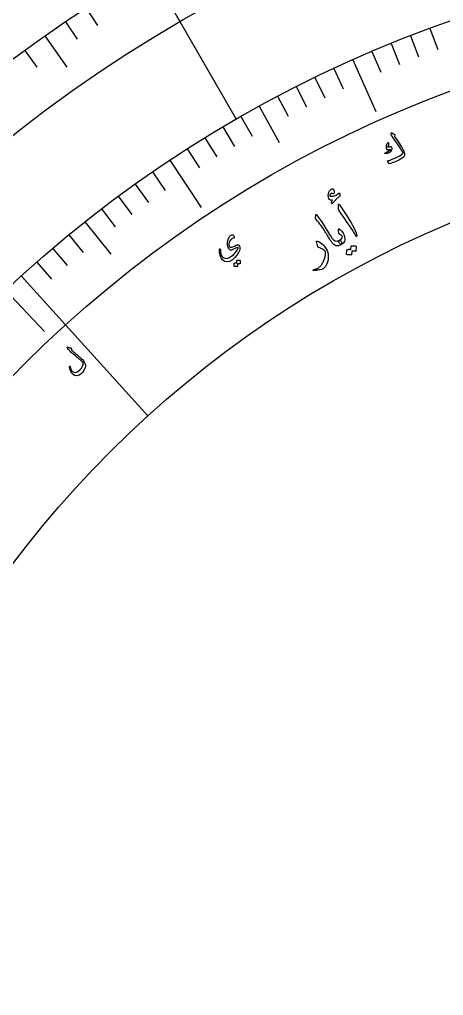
# Model space of a CAD drawing. Header units: millimetres. Extents: x -92 to 92, y -92 to 120.
# Drawn here: x -49.5 to -24.6, y 12.1 to 69.5 of the extents above; entities that cross this region are included whole.
import ezdxf

# ---------------------------------------------------------------- set-up
doc = ezdxf.new("R2010")
doc.units = ezdxf.units.MM
for name, color, linetype in [('ENGRAVE', 7, 'Continuous'), ('ENGRAVE_FINE', 8, 'Continuous'), ('TEXT', 5, 'Continuous')]:
    doc.layers.add(name, color=color, linetype=linetype)

msp = doc.modelspace()

# ---------------------------------------------------------------- linework, layer by layer
at = {"layer": 'ENGRAVE'}
for points in [[(-41.8562, 72.4972), (-36.7687, 63.6853)], [(-48.0155, 68.5733), (-46.7316, 66.7396)], [(-29.9242, 67.1737), (-28.5691, 64.1319)], [(-35.4212, 64.4445), (-34.245, 62.3045)], [(-40.6785, 61.262), (-38.8364, 58.4878)], [(-45.659, 57.6456), (-44.1428, 55.7314)], [(-49.4204, 54.4554), (-41.9607, 46.2357)], [(-50.3275, 53.6182), (-48.0485, 51.1902)]]:
    msp.add_lwpolyline(points, dxfattribs=at)
for radius in [90.65, 90.65, 88.2219, 83.7125, 83.7125, 80.1513, 73.5375, 73.5375, 69.6525, 62.4375, 62.4375]:
    msp.add_circle((0, 0), radius, dxfattribs=at)
at = {"layer": 'ENGRAVE_FINE'}
for points in [[(-45.5931, 70.2072), (-44.9281, 69.1832)], [(-46.8114, 69.4008), (-46.1287, 68.3886)], [(-25.3792, 69.0193), (-24.9195, 67.7691)], [(-26.5265, 68.5865), (-26.046, 67.3442)], [(-27.6666, 68.1346), (-27.1655, 66.9005)], [(-49.205, 67.7248), (-48.4873, 66.737)], [(-28.7993, 67.6636), (-28.2776, 66.438)], [(-31.041, 66.665), (-30.4787, 65.4575)], [(-32.1494, 66.1376), (-31.567, 64.9396)], [(-33.2491, 65.5916), (-32.6468, 64.4036)], [(-34.3398, 65.0272), (-33.7178, 63.8494)], [(-36.4931, 63.8437), (-35.8321, 62.6873)], [(-37.555, 63.2249), (-36.8748, 62.0797)], [(-38.6067, 62.5882), (-37.9074, 61.4545)], [(-39.648, 61.9338), (-38.9298, 60.812)], [(-41.6979, 60.5727), (-40.9426, 59.4755)], [(-42.7059, 59.8663), (-41.9324, 58.7819)], [(-43.7023, 59.1428), (-42.9107, 58.0716)], [(-44.6868, 58.4026), (-43.8773, 57.3447)], [(-46.6188, 56.8723), (-45.7744, 55.8421)], [(-47.5658, 56.0826), (-46.7042, 55.0668)], [(-48.4998, 55.2769), (-47.6213, 54.2757)]]:
    msp.add_lwpolyline(points, dxfattribs=at)
at = {"layer": 'TEXT'}
for points in [[(-27.6284, 62.8749), (-27.6084, 62.8592), (-27.5885, 62.8448), (-27.5685, 62.8317), (-27.5485, 62.8199), (-27.5284, 62.8094), (-27.508, 62.8003), (-27.4874, 62.7925), (-27.4665, 62.7862), (-27.4575, 62.7815), (-27.4518, 62.7738), (-27.4496, 62.7633), (-27.4506, 62.7499), (-27.4605, 62.6772), (-27.4611, 62.6694), (-27.4613, 62.6631), (-27.4608, 62.6582), (-27.4598, 62.6546), (-27.36, 62.5134), (-27.271, 62.3853), (-27.1927, 62.2703), (-27.1252, 62.1684), (-27.0684, 62.0797), (-27.0227, 62.0043), (-26.9879, 61.9422), (-26.9641, 61.8934), (-26.9232, 61.7995), (-26.9119, 61.7691), (-26.902, 61.7379), (-26.8935, 61.7059), (-26.8864, 61.6732), (-26.8807, 61.6397), (-26.8767, 61.6054), (-26.8742, 61.5702), (-26.8734, 61.5342), (-26.911, 61.4637), (-27.0238, 61.3776), (-27.2116, 61.2752), (-27.4742, 61.1561), (-27.5576, 61.122), (-27.6357, 61.0924), (-27.7085, 61.0675), (-27.776, 61.0471), (-27.7829, 61.047), (-27.7887, 61.0488), (-27.7934, 61.0525), (-27.797, 61.0582), (-27.812, 61.0866), (-27.8254, 61.1124), (-27.8373, 61.1359), (-27.8476, 61.1568), (-27.8565, 61.1756), (-27.8641, 61.1924), (-27.8703, 61.2072), (-27.8752, 61.22), (-27.8776, 61.2274), (-27.8769, 61.2324), (-27.8731, 61.2351), (-27.8663, 61.2355), (-27.8158, 61.2423), (-27.7542, 61.2583), (-27.6814, 61.2837), (-27.5973, 61.3183), (-27.3496, 61.4293), (-27.1608, 61.5272), (-27.0308, 61.6125), (-26.96, 61.6855), (-26.9856, 61.7437), (-27.0437, 61.8444), (-27.1344, 61.9875), (-27.2579, 62.173), (-27.3835, 62.3578), (-27.4792, 62.4973), (-27.545, 62.5914), (-27.5808, 62.6402), (-27.5911, 62.6534), (-27.6008, 62.6657), (-27.6097, 62.6772), (-27.618, 62.6878), (-27.6256, 62.6974), (-27.6324, 62.706), (-27.6384, 62.7134), (-27.6437, 62.7198), (-27.6541, 62.7342), (-27.6613, 62.7492), (-27.6652, 62.7647), (-27.6659, 62.7808), (-27.661, 62.8697), (-27.6601, 62.8759), (-27.6582, 62.8806), (-27.6554, 62.8837), (-27.6515, 62.8853), (-27.6458, 62.8848), (-27.64, 62.8829), (-27.6342, 62.8796), (-27.6284, 62.8749)], [(-27.8421, 62.305), (-27.8382, 62.3062), (-27.8344, 62.3061), (-27.8307, 62.3049), (-27.8271, 62.3026), (-27.825, 62.2999), (-27.8233, 62.2968), (-27.822, 62.2932), (-27.8211, 62.2892), (-27.8164, 62.1701), (-27.8168, 62.1576), (-27.8184, 62.1474), (-27.8214, 62.1395), (-27.8256, 62.1339), (-27.8468, 62.1163), (-27.8633, 62.0981), (-27.8753, 62.0794), (-27.8827, 62.0602), (-27.8822, 62.0521), (-27.8753, 62.0464), (-27.8619, 62.0429), (-27.8421, 62.0418), (-27.8297, 62.0429), (-27.817, 62.0445), (-27.8041, 62.0464), (-27.791, 62.0487), (-27.7774, 62.0515), (-27.7634, 62.0548), (-27.7489, 62.0586), (-27.7338, 62.0628), (-27.6761, 62.0645), (-27.642, 62.0301), (-27.6316, 61.9596), (-27.6448, 61.8533), (-27.6545, 61.819), (-27.6661, 61.7905), (-27.6797, 61.7677), (-27.6953, 61.7505), (-27.7146, 61.7366), (-27.7432, 61.7216), (-27.7811, 61.7056), (-27.8283, 61.6884), (-27.8526, 61.6802), (-27.876, 61.6732), (-27.8986, 61.6674), (-27.9203, 61.6629), (-27.9409, 61.6593), (-27.9604, 61.6562), (-27.9786, 61.6536), (-27.9957, 61.6516), (-28.0072, 61.6526), (-28.0164, 61.6554), (-28.0234, 61.6602), (-28.028, 61.6668), (-28.0302, 61.6748), (-28.029, 61.6818), (-28.0245, 61.6877), (-28.0166, 61.6926), (-27.9908, 61.7065), (-27.9613, 61.7217), (-27.9281, 61.7383), (-27.8911, 61.7563), (-27.8222, 61.7898), (-27.7695, 61.8185), (-27.7331, 61.8425), (-27.7129, 61.8617), (-27.7108, 61.8653), (-27.7105, 61.8691), (-27.7119, 61.8729), (-27.7151, 61.8767), (-27.718, 61.8787), (-27.7222, 61.8798), (-27.7278, 61.8801), (-27.7347, 61.8794), (-27.7962, 61.8678), (-27.8225, 61.864), (-27.8462, 61.8636), (-27.8675, 61.8667), (-27.8862, 61.8731), (-27.9039, 61.8826), (-27.9172, 61.8946), (-27.9263, 61.9092), (-27.9309, 61.9263), (-27.9444, 62.0497), (-27.9341, 62.1539), (-27.8999, 62.2391), (-27.8421, 62.305)], [(-30.7108, 59.1178), (-30.7446, 59.0916), (-30.7758, 59.0672), (-30.8046, 59.0444), (-30.8308, 59.0234), (-30.8543, 59.0041), (-30.8747, 58.9864), (-30.8921, 58.9702), (-30.9064, 58.9556), (-30.9206, 58.9401), (-30.9375, 58.9212), (-30.9571, 58.8988), (-30.9795, 58.873), (-31.0046, 58.8435), (-31.0321, 58.8103), (-31.0622, 58.7733), (-31.0948, 58.7324), (-31.1091, 58.7177), (-31.1239, 58.7099), (-31.1391, 58.709), (-31.1547, 58.7148), (-31.175, 58.7389), (-31.1753, 58.7793), (-31.1554, 58.8361), (-31.1154, 58.9094), (-31.1762, 58.9104), (-31.2268, 58.9196), (-31.267, 58.9368), (-31.2969, 58.9621), (-31.3317, 59.0215), (-31.3513, 59.0956), (-31.3556, 59.1844), (-31.3447, 59.2878), (-31.3196, 59.3886), (-31.2813, 59.4692), (-31.23, 59.5295), (-31.1657, 59.5696), (-31.1237, 59.5801), (-31.0884, 59.5746), (-31.0601, 59.5532), (-31.0385, 59.5159), (-31.0234, 59.4712), (-31.0145, 59.4277), (-31.0117, 59.3854), (-31.0149, 59.3444), (-31.023, 59.3125), (-31.036, 59.2936), (-31.0539, 59.2876), (-31.0767, 59.2944), (-31.1055, 59.3074), (-31.134, 59.313), (-31.1624, 59.3111), (-31.1905, 59.3018), (-31.2177, 59.2876), (-31.2386, 59.2694), (-31.2534, 59.2475), (-31.262, 59.2217), (-31.2642, 59.1949), (-31.258, 59.1742), (-31.2437, 59.1596), (-31.2211, 59.1511), (-31.1481, 59.1412), (-31.069, 59.1472), (-30.9836, 59.1692), (-30.8921, 59.2071), (-30.8846, 59.2113), (-30.8765, 59.2165), (-30.8677, 59.2227), (-30.8584, 59.2299), (-30.8483, 59.238), (-30.8374, 59.2466), (-30.8257, 59.2559), (-30.8132, 59.2658), (-30.7995, 59.2763), (-30.7872, 59.286), (-30.7762, 59.2946), (-30.7665, 59.3024), (-30.758, 59.3092), (-30.7502, 59.3149), (-30.7432, 59.3195), (-30.7371, 59.323), (-30.7246, 59.3279), (-30.713, 59.3293), (-30.7023, 59.3271), (-30.6925, 59.3214), (-30.6849, 59.3149), (-30.6792, 59.308), (-30.6755, 59.3004), (-30.6738, 59.2922), (-30.6755, 59.2274), (-30.6822, 59.1767), (-30.694, 59.1402), (-30.7108, 59.1178)], [(-30.7643, 58.5879), (-30.7641, 58.6535), (-30.7517, 58.683), (-30.7272, 58.6764), (-30.6905, 58.6337), (-30.27, 57.9874), (-30.0138, 57.5896), (-29.8313, 57.2603), (-29.7221, 56.9997), (-29.6858, 56.8079), (-29.6879, 56.7896), (-29.6921, 56.7781), (-29.6986, 56.7734), (-29.7074, 56.7754), (-29.7165, 56.781), (-29.7254, 56.7898), (-29.7343, 56.8018), (-29.7431, 56.8168), (-29.806, 56.9371), (-29.8783, 57.0617), (-29.96, 57.1907), (-30.051, 57.324), (-30.0741, 57.3592), (-30.1377, 57.4537), (-30.2417, 57.6074), (-30.3863, 57.8203), (-30.7123, 58.2896), (-30.7277, 58.3155), (-30.7393, 58.3409), (-30.7469, 58.3656), (-30.7506, 58.3898)], [(-32.0906, 58.0512), (-32.0897, 58.0624), (-32.0876, 58.0707), (-32.0844, 58.0761), (-32.08, 58.0785), (-32.0713, 58.0786), (-32.0594, 58.0711), (-32.0441, 58.056), (-32.0257, 58.0333), (-31.8895, 57.8412), (-31.7662, 57.6621), (-31.6556, 57.4961), (-31.5578, 57.3431), (-31.4765, 57.2111), (-31.4034, 57.0929), (-31.3387, 56.9884), (-31.2821, 56.8976), (-31.2341, 56.8206), (-31.1946, 56.7572), (-31.1638, 56.7073), (-31.1415, 56.6711), (-31.0559, 56.5729), (-30.9571, 56.5203), (-30.8452, 56.5132), (-30.72, 56.5515), (-30.6841, 56.5603), (-30.6536, 56.5518), (-30.6285, 56.5263), (-30.6087, 56.4836), (-30.5862, 56.4115), (-30.5748, 56.3576), (-30.5745, 56.3216), (-30.5854, 56.3037), (-30.7546, 56.2387), (-30.9052, 56.2379), (-31.0374, 56.3014), (-31.1513, 56.4296), (-31.1952, 56.4967), (-31.2387, 56.5643), (-31.2817, 56.6324), (-31.3244, 56.7009), (-31.3668, 56.7697), (-31.4092, 56.8388), (-31.4514, 56.9082), (-31.4936, 56.9778), (-31.5739, 57.1108), (-31.6488, 57.229), (-31.7183, 57.3326), (-31.7824, 57.4214), (-31.8466, 57.5053), (-31.9162, 57.594), (-31.9913, 57.6874), (-32.0719, 57.7857), (-32.0855, 57.804), (-32.0949, 57.8222), (-32.1003, 57.8405), (-32.1015, 57.8589)], [(-36.9133, 56.6862), (-36.9824, 56.6681), (-37.0463, 56.6275), (-37.1049, 56.5643), (-37.1579, 56.4787), (-37.1841, 56.413), (-37.1978, 56.3461), (-37.199, 56.278), (-37.1878, 56.2088), (-37.1831, 56.1965), (-37.176, 56.1853), (-37.1664, 56.175), (-37.1543, 56.1658), (-37.1021, 56.1468), (-37.0372, 56.1492), (-36.9597, 56.1731), (-36.8695, 56.2183), (-36.781, 56.2637), (-36.7103, 56.2869), (-36.6577, 56.288), (-36.623, 56.2671), (-36.5797, 56.2043), (-36.5552, 56.1392), (-36.5493, 56.072), (-36.5621, 56.0026), (-36.6329, 55.8294), (-36.7268, 55.674), (-36.8441, 55.5362), (-36.9848, 55.4157), (-37.1594, 55.3158), (-37.3182, 55.2826), (-37.4613, 55.3162), (-37.5891, 55.417), (-37.6392, 55.4858), (-37.681, 55.5692), (-37.7143, 55.6671), (-37.7392, 55.7795), (-37.7436, 55.8125), (-37.7471, 55.8448), (-37.7497, 55.8764), (-37.7513, 55.9074), (-37.752, 55.938), (-37.7517, 55.9683), (-37.7504, 55.9983), (-37.7481, 56.028), (-37.7453, 56.0416), (-37.7401, 56.0498), (-37.7326, 56.0527), (-37.7227, 56.0502), (-37.7143, 56.0445), (-37.7083, 56.0372), (-37.7047, 56.0283), (-37.7035, 56.0178), (-37.6974, 55.855), (-37.6696, 55.7232), (-37.6205, 55.6221), (-37.5501, 55.5519), (-37.442, 55.5007), (-37.3273, 55.4905), (-37.2059, 55.521), (-37.0777, 55.5923), (-36.93, 55.7085), (-36.8106, 55.8339), (-36.7195, 55.9687), (-36.6565, 56.1131), (-36.6539, 56.1235), (-36.6554, 56.1313), (-36.661, 56.1364), (-36.6707, 56.1387), (-36.7015, 56.1348), (-36.7484, 56.1179), (-36.8112, 56.088), (-36.89, 56.0449), (-36.9722, 56.0042), (-37.0418, 55.9835), (-37.099, 55.9829), (-37.1436, 56.0025), (-37.1805, 56.0359), (-37.2112, 56.0761), (-37.2359, 56.1232), (-37.2545, 56.1771), (-37.2755, 56.2933), (-37.2766, 56.4123), (-37.2577, 56.5341), (-37.2186, 56.6588), (-37.2069, 56.6899), (-37.1943, 56.7184), (-37.181, 56.7443), (-37.1669, 56.7676), (-37.1522, 56.7883), (-37.1371, 56.8065), (-37.1215, 56.8221), (-37.1056, 56.8351), (-37.0344, 56.8727), (-36.9742, 56.8703), (-36.9251, 56.8279), (-36.887, 56.7457), (-36.8819, 56.7202), (-36.8846, 56.7018), (-36.8951, 56.6905), (-36.9133, 56.6862)], [(-30.7354, 56.9742), (-30.7501, 57.187), (-30.7487, 57.2119), (-30.7402, 57.2252), (-30.7245, 57.2267), (-30.7017, 57.2165), (-30.6487, 57.1777), (-30.6001, 57.1336), (-30.5559, 57.0843), (-30.5161, 57.0298), (-30.4806, 56.9696), (-30.4493, 56.9034), (-30.4224, 56.8311), (-30.3997, 56.7527), (-30.3817, 56.61), (-30.4067, 56.4876), (-30.4745, 56.3856), (-30.5854, 56.3037), (-30.6039, 56.305), (-30.6324, 56.3236), (-30.6708, 56.3596), (-30.7191, 56.4129), (-30.7412, 56.4434), (-30.7551, 56.4709), (-30.7606, 56.4953), (-30.7578, 56.5167), (-30.7521, 56.5274), (-30.7439, 56.5367), (-30.7332, 56.5448), (-30.72, 56.5515), (-30.6454, 56.5951), (-30.5877, 56.6463), (-30.547, 56.7052), (-30.5233, 56.7718), (-30.523, 56.7762), (-30.5246, 56.7808), (-30.5282, 56.7858), (-30.5336, 56.7911), (-30.5654, 56.8242), (-30.6028, 56.8553), (-30.6457, 56.8842), (-30.6942, 56.911), (-30.7112, 56.9219), (-30.7237, 56.936), (-30.7318, 56.9535), (-30.7354, 56.9742)], [(-32.0537, 56.4882), (-32.0549, 56.494), (-32.0553, 56.499), (-32.0547, 56.5032), (-32.0532, 56.5065), (-32.0459, 56.5116), (-32.0345, 56.5135), (-32.0191, 56.5123), (-31.9997, 56.508), (-31.9163, 56.4771), (-31.8346, 56.4331), (-31.7547, 56.3759), (-31.6764, 56.3055), (-31.601, 56.2248), (-31.5353, 56.1405), (-31.4791, 56.0525), (-31.4326, 55.961), (-31.3905, 55.8297), (-31.3664, 55.6944), (-31.3604, 55.5553), (-31.3722, 55.4123), (-31.403, 55.2713), (-31.4553, 55.1408), (-31.5292, 55.0207), (-31.6247, 54.911), (-31.6526, 54.8856), (-31.6834, 54.8653), (-31.7172, 54.8501), (-31.7539, 54.84), (-31.8425, 54.8235), (-31.923, 54.8093), (-31.9952, 54.7972), (-32.0593, 54.7873), (-32.1149, 54.7798), (-32.162, 54.7747), (-32.2006, 54.7722), (-32.2306, 54.7721), (-32.2376, 54.7735), (-32.2433, 54.7756), (-32.2477, 54.7784), (-32.2507, 54.7821), (-32.2533, 54.7876), (-32.2547, 54.7934), (-32.2549, 54.7994), (-32.2539, 54.8057), (-32.2513, 54.8115), (-32.2467, 54.8163), (-32.2401, 54.8199), (-32.2316, 54.8224), (-32.1788, 54.8368), (-32.1293, 54.8521), (-32.083, 54.8683), (-32.0401, 54.8856), (-32, 54.9041), (-31.9626, 54.924), (-31.9278, 54.9452), (-31.8956, 54.9679), (-31.8649, 54.9931), (-31.8347, 55.0217), (-31.8049, 55.054), (-31.7756, 55.0898), (-31.7469, 55.1292), (-31.7189, 55.1726), (-31.6914, 55.2199), (-31.6646, 55.271), (-31.5953, 55.4256), (-31.5469, 55.578), (-31.5196, 55.7281), (-31.5133, 55.876), (-31.5139, 55.8874), (-31.5173, 55.8989), (-31.5235, 55.9107), (-31.5325, 55.9227), (-31.6041, 55.9832), (-31.697, 56.043), (-31.8111, 56.1019), (-31.9466, 56.1599), (-31.9536, 56.1644), (-31.959, 56.1691), (-31.9626, 56.1738), (-31.9644, 56.1786)], [(-30.0113, 56.2108), (-30.0097, 56.216), (-30.0061, 56.2207), (-30.0003, 56.2246), (-29.9925, 56.2279), (-29.9602, 56.232), (-29.9283, 56.2346), (-29.8966, 56.2357), (-29.8653, 56.2353), (-29.834, 56.2333), (-29.8024, 56.2296), (-29.7707, 56.2243), (-29.7388, 56.2172), (-29.7315, 56.2138), (-29.7264, 56.2087), (-29.7235, 56.202), (-29.7229, 56.1938), (-29.7417, 55.9142), (-29.7437, 55.9096), (-29.749, 55.9068), (-29.7574, 55.9059), (-29.769, 55.9068), (-29.7776, 55.9087), (-29.791, 55.9106), (-29.8091, 55.9124), (-29.832, 55.914), (-29.8599, 55.9157), (-29.893, 55.9174), (-29.9314, 55.9192), (-29.9751, 55.921), (-29.9904, 55.703), (-29.9924, 55.6954), (-29.9978, 55.6909), (-30.0067, 55.6895), (-30.0189, 55.6912), (-30.0294, 55.6926), (-30.0459, 55.6944), (-30.0682, 55.6966), (-30.0964, 55.6992), (-30.1308, 55.702), (-30.1718, 55.7047), (-30.2193, 55.7075), (-30.2734, 55.7102), (-30.2799, 55.712), (-30.284, 55.7151), (-30.2857, 55.7195), (-30.2851, 55.7252), (-30.2614, 55.9982), (-30.2599, 56.0035), (-30.2563, 56.0081), (-30.2505, 56.0121), (-30.2427, 56.0154), (-30.2159, 56.0202), (-30.1892, 56.0234), (-30.1624, 56.025), (-30.1358, 56.025), (-30.1092, 56.0236), (-30.0829, 56.021), (-30.0567, 56.0171), (-30.0309, 56.012)], [(-36.7371, 55.3598), (-36.7364, 55.3634), (-36.7343, 55.3667), (-36.7307, 55.3697), (-36.7257, 55.3724), (-36.7046, 55.3771), (-36.6835, 55.3809), (-36.6626, 55.3836), (-36.6418, 55.3854), (-36.6209, 55.386), (-36.5997, 55.3856), (-36.5783, 55.3841), (-36.5567, 55.3815), (-36.5516, 55.3797), (-36.5479, 55.3767), (-36.5456, 55.3724), (-36.5446, 55.367), (-36.5392, 55.1802), (-36.5403, 55.177), (-36.5436, 55.1748), (-36.5492, 55.1736), (-36.5569, 55.1735), (-36.5628, 55.1742), (-36.5718, 55.1746), (-36.584, 55.1746), (-36.5993, 55.1743), (-36.6179, 55.1736), (-36.64, 55.1726), (-36.6656, 55.1713), (-36.6948, 55.1698), (-36.6913, 55.024), (-36.6922, 55.0189), (-36.6955, 55.0155), (-36.7013, 55.014), (-36.7095, 55.0144), (-36.7166, 55.0146), (-36.7277, 55.0148), (-36.7426, 55.0149), (-36.7615, 55.0148), (-36.7846, 55.0145), (-36.812, 55.0137), (-36.8438, 55.0126), (-36.8799, 55.011), (-36.8843, 55.0118), (-36.8872, 55.0136), (-36.8886, 55.0164), (-36.8886, 55.0202), (-36.8897, 55.2029), (-36.8891, 55.2065), (-36.8869, 55.2098), (-36.8834, 55.2128), (-36.8784, 55.2156), (-36.8609, 55.2204), (-36.8433, 55.2242), (-36.8257, 55.2269), (-36.808, 55.2286), (-36.7903, 55.2294), (-36.7726, 55.2293), (-36.755, 55.2284), (-36.7375, 55.2266)], [(-46.6962, 50.2509), (-46.6979, 50.2581), (-46.6975, 50.2647), (-46.695, 50.2707), (-46.6906, 50.276), (-46.6847, 50.2799), (-46.6781, 50.2813), (-46.6706, 50.2802), (-46.6622, 50.2767), (-46.6152, 50.255), (-46.5716, 50.239), (-46.5314, 50.2287), (-46.4948, 50.224), (-46.4827, 50.2213), (-46.4733, 50.2141), (-46.4665, 50.2022), (-46.4623, 50.1858), (-46.4612, 50.177), (-46.4601, 50.1686), (-46.4589, 50.1606), (-46.4578, 50.1529), (-46.4567, 50.1457), (-46.4558, 50.1391), (-46.4551, 50.1331), (-46.4545, 50.1275), (-46.4531, 50.1178), (-46.4494, 50.1081), (-46.4435, 50.0982), (-46.4354, 50.0883), (-46.409, 50.0635), (-46.3798, 50.0369), (-46.3479, 50.0084), (-46.3131, 49.9781), (-46.2756, 49.9458), (-46.2356, 49.9115), (-46.1929, 49.8751), (-46.1476, 49.8367), (-46.1018, 49.7989), (-46.0591, 49.7631), (-46.0195, 49.7293), (-45.9829, 49.6974), (-45.9493, 49.6675), (-45.9183, 49.6395), (-45.89, 49.6134), (-45.8644, 49.5893), (-45.7919, 49.515), (-45.7314, 49.4371), (-45.6828, 49.3556), (-45.6461, 49.2706), (-45.6333, 49.2125), (-45.635, 49.1463), (-45.6513, 49.0717), (-45.6822, 48.9889), (-45.7224, 48.9066), (-45.7652, 48.8348), (-45.8108, 48.7736), (-45.8592, 48.7229), (-46.0033, 48.6204), (-46.1401, 48.5824), (-46.2701, 48.609), (-46.3932, 48.7006), (-46.4643, 48.7884), (-46.519, 48.8887), (-46.5572, 49.0013), (-46.5788, 49.1264), (-46.5791, 49.1346), (-46.5776, 49.1412), (-46.5743, 49.1463), (-46.5692, 49.1499), (-46.5628, 49.1526), (-46.5569, 49.1536), (-46.5516, 49.153), (-46.547, 49.1508), (-46.5411, 49.1465), (-46.5365, 49.1413), (-46.5333, 49.1352), (-46.5314, 49.1282), (-46.502, 49.0274), (-46.4713, 48.947), (-46.4392, 48.8868), (-46.4059, 48.847), (-46.3038, 48.79), (-46.1957, 48.7852), (-46.0815, 48.8322), (-45.961, 48.9312), (-45.8691, 49.0382), (-45.8061, 49.1454), (-45.772, 49.253), (-45.7668, 49.3609), (-45.7928, 49.3866), (-45.8238, 49.4159), (-45.8599, 49.449), (-45.901, 49.4857), (-45.9473, 49.5261), (-45.9991, 49.5703), (-46.0563, 49.6181), (-46.1189, 49.6696), (-46.1828, 49.7234), (-46.2454, 49.7766), (-46.3068, 49.8291), (-46.367, 49.881), (-46.4258, 49.9325), (-46.4831, 49.9834), (-46.5389, 50.034), (-46.5933, 50.0841), (-46.6479, 50.1303), (-46.6532, 50.1365), (-46.6574, 50.1429), (-46.6608, 50.1494), (-46.6632, 50.1561)]]:
    msp.add_lwpolyline(points, close=True, dxfattribs=at)

doc.saveas('drawing.dxf')
